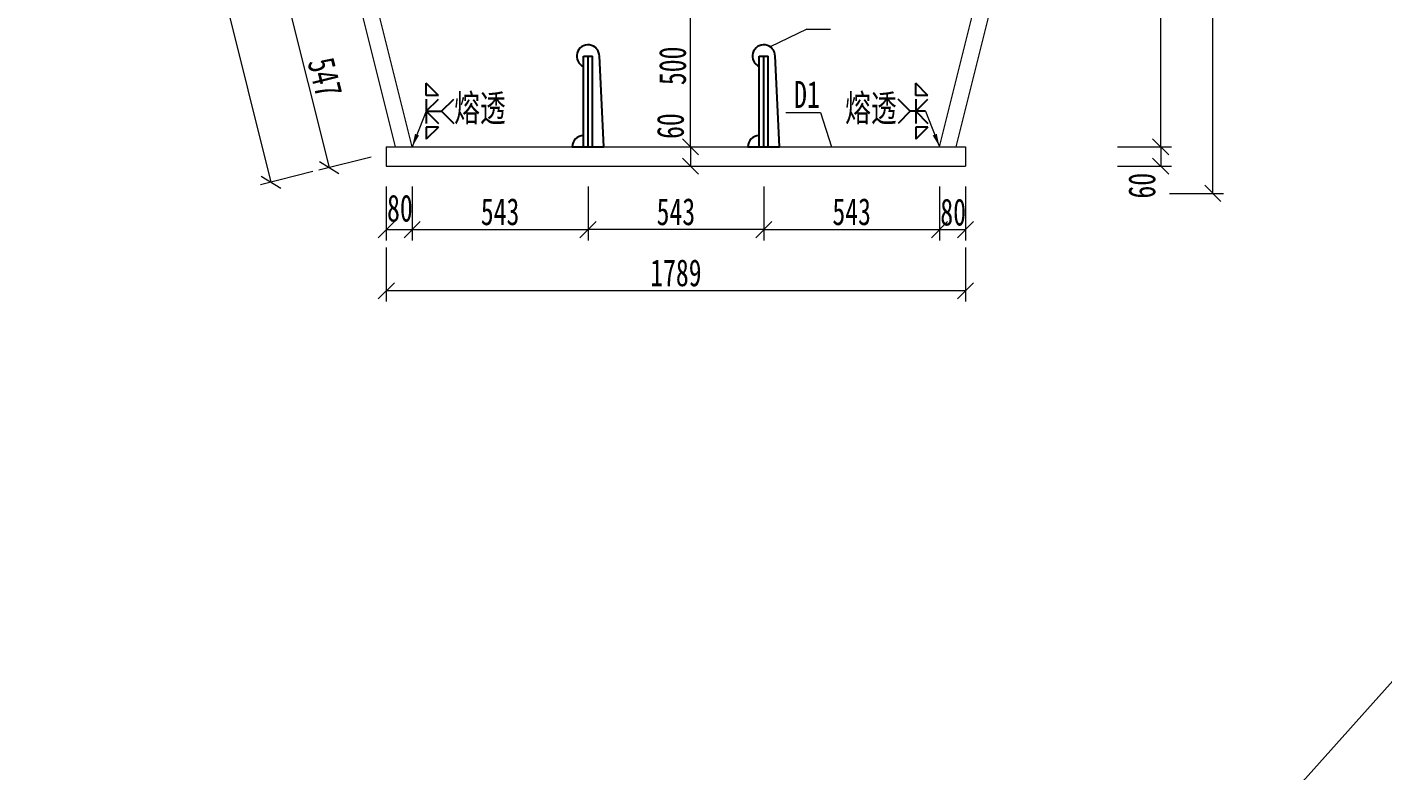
# Model space of a CAD drawing. Header units: millimetres. Extents: x -450182 to -147179, y 306993 to 695793.
# Drawn here: x -408746 to -404560, y 357812 to 360109 of the extents above; entities that cross this region are included whole.
import ezdxf

# ---------------------------------------------------------------- set-up
doc = ezdxf.new("R2010")
doc.units = ezdxf.units.MM
doc.header["$PDMODE"] = 34
doc.linetypes.add('CENTER2', pattern=[28.575, 19.05, -3.175, 3.175, -3.175])
doc.layers.get('Defpoints').update_dxf_attribs({"color": 8})
for name, color, linetype, lineweight in [('标注', 4, 'Continuous', 13), ('横隔板', 6, 'CENTER2', 18), ('细实线', 4, 'Continuous', 15), ('钢板粗线', 1, 'Continuous', 25)]:
    doc.layers.add(name, color=color, linetype=linetype, lineweight=lineweight)
doc.layers.add('焊缝', color=7, linetype='Continuous')
doc.styles.add('111', font='仿宋_GB2312.ttf', dxfattribs={"width": 0.7})
doc.styles.get("Standard").update_dxf_attribs({"font": '仿宋_GB2312.ttf'})
doc.dimstyles.new('200', dxfattribs={"dimscale": 0, "dimtxt": 2.5, "dimasz": 1.5, "dimexe": 1, "dimexo": 1, "dimgap": 0.4, "dimtad": 1, "dimdec": 0, "dimdsep": 46, "dimtxsty": '111', "dimblk": 'OBLIQUE', "dimcen": 0, "dimclrd": 256, "dimclre": 256, "dimclrt": 256, "dimadec": 1, "dimazin": 2, "dimtfac": 1, "dimtdec": 0, "dimtmove": 2, "dimatfit": 3, "dimfxl": 4, "dimfxlon": 1, "dimtolj": 1, "dimlwd": -1, "dimlwe": -1, "dimarcsym": 0})

# ---------------------------------------------------------------- blocks, each defined once
blk = doc.blocks.new('_Oblique')
at = {"color": 0, "linetype": 'ByBlock', "lineweight": -2}
blk.add_line((-0.5, -0.5), (0.5, 0.5), dxfattribs=at)
blk = doc.blocks.new('*D945')
at = {"layer": 'Defpoints', "color": 0, "transparency": 16777216}
for p in [(-407637.2, 359679.6), (-405848.7, 359679.6), (-407637.2, 359294.9)]:
    blk.add_point(p, dxfattribs=at)
at = {"layer": '细实线', "transparency": 16777216}
for p, q in [((-407637.2, 359428.3), (-407637.2, 359261.6)), ((-405848.7, 359428.3), (-405848.7, 359261.6)), ((-405848.7, 359294.9), (-407637.2, 359294.9))]:
    blk.add_line(p, q, dxfattribs=at)
at = {"layer": '细实线', "transparency": 16777216, "xscale": 49.99999999999995, "yscale": 49.99999999999995, "zscale": 49.99999999999995, "rotation": 180}
blk.add_blockref('_Oblique', (-407637.2, 359294.9), dxfattribs=at)
at = {"layer": '细实线', "transparency": 16777216, "xscale": 49.99999999999995, "yscale": 49.99999999999995, "zscale": 49.99999999999995}
blk.add_blockref('_Oblique', (-405848.7, 359294.9), dxfattribs=at)
at = {"layer": '细实线', "transparency": 16777216, "insert": (-406742.9, 359349.9), "char_height": 83.33, "attachment_point": 5, "style": '111'}
blk.add_mtext('\\A1;1789', dxfattribs=at)
blk = doc.blocks.new('*D695')
at = {"layer": 'Defpoints', "color": 0, "transparency": 16777216}
for p in [(-405492.9, 361482.6), (-405245.6, 361482.6), (-405928.7, 359739.6)]:
    blk.add_point(p, dxfattribs=at)
at = {"layer": '细实线', "transparency": 16777216}
for p, q in [((-405378.9, 361482.6), (-405212.3, 361482.6)), ((-405245.6, 359739.6), (-405245.6, 361482.6)), ((-405378.9, 359739.6), (-405212.3, 359739.6))]:
    blk.add_line(p, q, dxfattribs=at)
at = {"layer": '细实线', "transparency": 16777216, "xscale": 49.99999999999995, "yscale": 49.99999999999995, "zscale": 49.99999999999995}
for p, rotation in [((-405245.6, 361482.6), 90), ((-405245.6, 359739.6), 270)]:
    blk.add_blockref('_Oblique', p, dxfattribs=dict(at, rotation=rotation))
at = {"layer": '细实线', "transparency": 16777216, "insert": (-405300.6, 360611.1), "char_height": 83.33, "attachment_point": 5, "rotation": 90, "style": '111'}
blk.add_mtext('\\A1;1743', dxfattribs=at)
blk = doc.blocks.new('*D947')
at = {"layer": 'Defpoints', "color": 0, "transparency": 16777216}
for p in [(-406054.6, 359739.6), (-406054.6, 359679.6), (-405245.6, 359679.6)]:
    blk.add_point(p, dxfattribs=at)
at = {"layer": '细实线', "transparency": 16777216}
for p, q in [((-405378.9, 359739.6), (-405212.3, 359739.6)), ((-405245.6, 359739.6), (-405245.6, 359679.6)), ((-405378.9, 359679.6), (-405212.3, 359679.6))]:
    blk.add_line(p, q, dxfattribs=at)
at = {"layer": '细实线', "transparency": 16777216, "xscale": 49.99999999999995, "yscale": 49.99999999999995, "zscale": 49.99999999999995}
for p, rotation in [((-405245.6, 359739.6), 90), ((-405245.6, 359679.6), 270)]:
    blk.add_blockref('_Oblique', p, dxfattribs=dict(at, rotation=rotation))
at = {"layer": '细实线', "transparency": 16777216, "insert": (-405303.4, 359619.4), "char_height": 83.33, "attachment_point": 5, "rotation": 90, "style": '111'}
blk.add_mtext('\\A1;60', dxfattribs=at)
blk = doc.blocks.new('*D745')
at = {"layer": 'Defpoints', "color": 0, "transparency": 16777216}
for p in [(-406883.9, 359739.6), (-406883.9, 359679.6), (-406697.8, 359679.6)]:
    blk.add_point(p, dxfattribs=at)
at = {"layer": '细实线', "transparency": 16777216}
for p, q in [((-406747.8, 359739.6), (-406664.5, 359739.6)), ((-406697.8, 359739.6), (-406697.8, 359679.6)), ((-406747.8, 359679.6), (-406664.5, 359679.6))]:
    blk.add_line(p, q, dxfattribs=at)
at = {"layer": '细实线', "transparency": 16777216, "xscale": 50, "yscale": 50, "zscale": 50}
for p, rotation in [((-406697.8, 359739.6), 90), ((-406697.8, 359679.6), 270)]:
    blk.add_blockref('_Oblique', p, dxfattribs=dict(at, rotation=rotation))
at = {"layer": '细实线', "transparency": 16777216, "insert": (-406759.5, 359803.6), "char_height": 83.33, "attachment_point": 5, "rotation": 90, "style": '111'}
blk.add_mtext('\\A1;60', dxfattribs=at)
blk = doc.blocks.new('28-280加劲 有过焊孔')
at = {"layer": 'Defpoints'}
blk.add_line((0, 0), (0, -280), dxfattribs=at)
at = {"layer": '钢板粗线'}
for p, q in [((49, 0), (-49, 0)), ((-49, 0), (-35, -281.2)), ((-14, 0), (-14, -280)), ((14, 0), (14, -280)), ((14, -280), (-14, -280))]:
    blk.add_line(p, q, dxfattribs=at)
for centre, start, end in [((14, 0), 270, 0), ((0, -280), 180, 66.4218)]:
    blk.add_arc(centre, 35, start, end, dxfattribs=at)
blk = doc.blocks.new('*D746')
at = {"layer": 'Defpoints', "color": 0, "transparency": 16777216}
for p in [(-406883.9, 360239.6), (-406697.8, 360239.6), (-406883.9, 359739.6)]:
    blk.add_point(p, dxfattribs=at)
at = {"layer": '细实线', "transparency": 16777216}
for p, q in [((-406831.2, 360239.6), (-406664.5, 360239.6)), ((-406697.8, 359739.6), (-406697.8, 360239.6)), ((-406831.2, 359739.6), (-406664.5, 359739.6))]:
    blk.add_line(p, q, dxfattribs=at)
at = {"layer": '细实线', "transparency": 16777216, "xscale": 49.99999999999995, "yscale": 49.99999999999995, "zscale": 49.99999999999995}
for p, rotation in [((-406697.8, 360239.6), 90), ((-406697.8, 359739.6), 270)]:
    blk.add_blockref('_Oblique', p, dxfattribs=dict(at, rotation=rotation))
at = {"layer": '细实线', "transparency": 16777216, "insert": (-406752.8, 359989.6), "char_height": 83.33, "attachment_point": 5, "rotation": 90, "style": '111'}
blk.add_mtext('\\A1;500', dxfattribs=at)
blk = doc.blocks.new('*D809')
at = {"layer": 'Defpoints', "color": 0, "transparency": 16777216}
for p in [(-407637.2, 359739.6), (-407557.2, 359739.6), (-407557.2, 359483.7)]:
    blk.add_point(p, dxfattribs=at)
at = {"layer": '细实线', "transparency": 16777216}
for p, q in [((-407637.2, 359617), (-407637.2, 359450.3)), ((-407557.2, 359617), (-407557.2, 359450.3)), ((-407637.2, 359483.7), (-407557.2, 359483.7))]:
    blk.add_line(p, q, dxfattribs=at)
at = {"layer": '细实线', "transparency": 16777216, "xscale": 49.99999999999995, "yscale": 49.99999999999995, "zscale": 49.99999999999995, "rotation": 180}
blk.add_blockref('_Oblique', (-407637.2, 359483.7), dxfattribs=at)
at = {"layer": '细实线', "transparency": 16777216, "xscale": 49.99999999999995, "yscale": 49.99999999999995, "zscale": 49.99999999999995}
blk.add_blockref('_Oblique', (-407557.2, 359483.7), dxfattribs=at)
at = {"layer": '细实线', "transparency": 16777216, "insert": (-407595.2, 359549.5), "char_height": 83.33, "attachment_point": 5, "style": '111'}
blk.add_mtext('\\A1;80', dxfattribs=at)
blk = doc.blocks.new('*D810')
at = {"layer": 'Defpoints', "color": 0, "transparency": 16777216}
for p in [(-407557.2, 359739.6), (-407014.3, 359739.6), (-407014.3, 359483.7)]:
    blk.add_point(p, dxfattribs=at)
at = {"layer": '细实线', "transparency": 16777216}
for p, q in [((-407557.2, 359617), (-407557.2, 359450.3)), ((-407014.3, 359617), (-407014.3, 359450.3)), ((-407557.2, 359483.7), (-407014.3, 359483.7))]:
    blk.add_line(p, q, dxfattribs=at)
at = {"layer": '细实线', "transparency": 16777216, "xscale": 49.99999999999995, "yscale": 49.99999999999995, "zscale": 49.99999999999995, "rotation": 180}
blk.add_blockref('_Oblique', (-407557.2, 359483.7), dxfattribs=at)
at = {"layer": '细实线', "transparency": 16777216, "xscale": 49.99999999999995, "yscale": 49.99999999999995, "zscale": 49.99999999999995}
blk.add_blockref('_Oblique', (-407014.3, 359483.7), dxfattribs=at)
at = {"layer": '细实线', "transparency": 16777216, "insert": (-407285.8, 359538.7), "char_height": 83.33, "attachment_point": 5, "style": '111'}
blk.add_mtext('\\A1;543', dxfattribs=at)
blk = doc.blocks.new('*D819')
at = {"layer": 'Defpoints', "color": 0, "transparency": 16777216}
for p in [(-406471.5, 359756.4), (-405928.7, 359756.4), (-405928.7, 359483.7)]:
    blk.add_point(p, dxfattribs=at)
at = {"layer": '细实线', "transparency": 16777216}
for p, q in [((-406471.5, 359617), (-406471.5, 359450.3)), ((-405928.7, 359617), (-405928.7, 359450.3)), ((-406471.5, 359483.7), (-405928.7, 359483.7))]:
    blk.add_line(p, q, dxfattribs=at)
at = {"layer": '细实线', "transparency": 16777216, "xscale": 50.00000000000004, "yscale": 50.00000000000004, "zscale": 50.00000000000004, "rotation": 180}
blk.add_blockref('_Oblique', (-406471.5, 359483.7), dxfattribs=at)
at = {"layer": '细实线', "transparency": 16777216, "xscale": 50.00000000000004, "yscale": 50.00000000000004, "zscale": 50.00000000000004}
blk.add_blockref('_Oblique', (-405928.7, 359483.7), dxfattribs=at)
at = {"layer": '细实线', "transparency": 16777216, "insert": (-406200.1, 359538.7), "char_height": 83.33, "attachment_point": 5, "style": '111'}
blk.add_mtext('\\A1;543', dxfattribs=at)
blk = doc.blocks.new('*D820')
at = {"layer": 'Defpoints', "color": 0, "transparency": 16777216}
for p in [(-405928.7, 359756.4), (-405848.7, 359756.4), (-405848.7, 359483.7)]:
    blk.add_point(p, dxfattribs=at)
at = {"layer": '细实线', "transparency": 16777216}
for p, q in [((-405928.7, 359617), (-405928.7, 359450.3)), ((-405848.7, 359617), (-405848.7, 359450.3)), ((-405928.7, 359483.7), (-405848.7, 359483.7))]:
    blk.add_line(p, q, dxfattribs=at)
at = {"layer": '细实线', "transparency": 16777216, "xscale": 50.00000000000004, "yscale": 50.00000000000004, "zscale": 50.00000000000004, "rotation": 180}
blk.add_blockref('_Oblique', (-405928.7, 359483.7), dxfattribs=at)
at = {"layer": '细实线', "transparency": 16777216, "xscale": 50.00000000000004, "yscale": 50.00000000000004, "zscale": 50.00000000000004}
blk.add_blockref('_Oblique', (-405848.7, 359483.7), dxfattribs=at)
at = {"layer": '细实线', "transparency": 16777216, "insert": (-405886.7, 359537.4), "char_height": 83.33, "attachment_point": 5, "style": '111'}
blk.add_mtext('\\A1;80', dxfattribs=at)
blk = doc.blocks.new('*D1043')
at = {"layer": 'Defpoints', "color": 0, "transparency": 16777216}
for p in [(-407014.3, 359739.6), (-406471.5, 359739.6), (-407014.3, 359483.7)]:
    blk.add_point(p, dxfattribs=at)
at = {"layer": '标注', "transparency": 16777216}
for p, q in [((-407014.3, 359617), (-407014.3, 359450.3)), ((-406471.5, 359617), (-406471.5, 359450.3)), ((-406471.5, 359483.7), (-407014.3, 359483.7))]:
    blk.add_line(p, q, dxfattribs=at)
at = {"layer": '标注', "transparency": 16777216, "xscale": 50, "yscale": 50, "zscale": 50, "rotation": 180}
blk.add_blockref('_Oblique', (-407014.3, 359483.7), dxfattribs=at)
at = {"layer": '标注', "transparency": 16777216, "xscale": 50, "yscale": 50, "zscale": 50}
blk.add_blockref('_Oblique', (-406471.5, 359483.7), dxfattribs=at)
at = {"layer": '标注', "transparency": 16777216, "insert": (-406742.9, 359538.7), "char_height": 83.33, "attachment_point": 5, "style": '111'}
blk.add_mtext('\\A1;543', dxfattribs=at)
blk = doc.blocks.new('*D1047')
at = {"layer": 'Defpoints', "color": 0, "transparency": 16777216}
for p in [(-407992.9, 361482.6), (-407557.2, 359739.6), (-407993.6, 359630.5)]:
    blk.add_point(p, dxfattribs=at)
at = {"layer": '标注', "transparency": 16777216}
for p, q in [((-408300, 361405.8), (-408461.7, 361365.4)), ((-408429.4, 361373.5), (-407993.6, 359630.5)), ((-407864.3, 359662.8), (-408026, 359622.4))]:
    blk.add_line(p, q, dxfattribs=at)
at = {"layer": '标注', "transparency": 16777216, "xscale": 50, "yscale": 50, "zscale": 50}
for p, rotation in [((-408429.4, 361373.5), 104.0362434679265), ((-407993.6, 359630.5), 284.0362434679265)]:
    blk.add_blockref('_Oblique', p, dxfattribs=dict(at, rotation=rotation))
at = {"layer": '标注', "transparency": 16777216, "insert": (-408158.2, 360515.3), "char_height": 83.33, "attachment_point": 5, "rotation": 284.0362, "style": '111'}
blk.add_mtext('\\A1;1797', dxfattribs=at)
blk = doc.blocks.new('*D828')
at = {"layer": 'Defpoints', "color": 0, "transparency": 16777216}
for p in [(-407689.8, 360269.9), (-407557.2, 359739.6), (-407813.6, 359675.5)]:
    blk.add_point(p, dxfattribs=at)
at = {"layer": '标注', "transparency": 16777216}
for p, q in [((-407816.8, 360238.1), (-407978.5, 360197.7)), ((-407946.2, 360205.8), (-407813.6, 359675.5)), ((-407684.3, 359707.8), (-407846, 359667.4))]:
    blk.add_line(p, q, dxfattribs=at)
at = {"layer": '标注', "transparency": 16777216, "xscale": 50, "yscale": 50, "zscale": 50}
for p, rotation in [((-407946.2, 360205.8), 104.0362434649478), ((-407813.6, 359675.5), 284.0362434649478)]:
    blk.add_blockref('_Oblique', p, dxfattribs=dict(at, rotation=rotation))
at = {"layer": '标注', "transparency": 16777216, "insert": (-407826.5, 359954), "char_height": 83.33, "attachment_point": 5, "rotation": 284.0362, "style": '111'}
blk.add_mtext('\\A1;547', dxfattribs=at)
blk = doc.blocks.new('*D888')
at = {"layer": 'Defpoints', "color": 0, "transparency": 16777216}
for p in [(-405852.9, 363265.6), (-405084.8, 363265.6), (-405852.9, 359595.6)]:
    blk.add_point(p, dxfattribs=at)
at = {"layer": '细实线', "transparency": 16777216}
for p, q in [((-405218.1, 363265.6), (-405051.5, 363265.6)), ((-405084.8, 359595.6), (-405084.8, 363265.6)), ((-405218.1, 359595.6), (-405051.5, 359595.6))]:
    blk.add_line(p, q, dxfattribs=at)
at = {"layer": '细实线', "transparency": 16777216, "xscale": 49.99999999999995, "yscale": 49.99999999999995, "zscale": 49.99999999999995}
for p, rotation in [((-405084.8, 363265.6), 90), ((-405084.8, 359595.6), 270)]:
    blk.add_blockref('_Oblique', p, dxfattribs=dict(at, rotation=rotation))
at = {"layer": '细实线', "transparency": 16777216, "insert": (-405139.8, 361430.6), "char_height": 83.33, "attachment_point": 5, "rotation": 90, "style": '111'}
blk.add_mtext('\\A1;3670', dxfattribs=at)

msp = doc.modelspace()

# ---------------------------------------------------------------- linework, layer by layer
at = {"layer": '标注'}
for p, q in [((-364584.3, 402798.7), (-450181.9, 306993.3)), ((-406338.4, 360102.5), (-406451.3, 360048.1))]:
    msp.add_line(p, q, dxfattribs=at)
at = {"layer": '横隔板', "color": 2, "ltscale": 550}
for p, q in [((-407608.7, 359739.6), (-408044.5, 361482.6)), ((-407557.2, 359739.6), (-407992.9, 361482.6)), ((-405928.7, 359739.6), (-405492.9, 361482.6)), ((-405877.1, 359739.6), (-405441.4, 361482.6)), ((-407637.2, 359739.6), (-405848.7, 359739.6)), ((-407637.2, 359739.6), (-407637.2, 359679.6)), ((-405848.7, 359739.6), (-405848.7, 359679.6)), ((-407637.2, 359679.6), (-405848.7, 359679.6))]:
    msp.add_line(p, q, dxfattribs=at)
at = {"layer": '焊缝', "color": 4}
for p, q in [((-407476, 359897.8), (-407513.8, 359935.6)), ((-407513.8, 359897.8), (-407513.8, 359935.6)), ((-405964.5, 359897.8), (-406002.3, 359935.6)), ((-406002.3, 359897.8), (-406002.3, 359935.6)), ((-407476, 359897.8), (-407513.8, 359897.8)), ((-407513.8, 359849.2), (-407476, 359887)), ((-407513.8, 359887), (-407513.8, 359811.4)), ((-407466.9, 359849.2), (-407429.1, 359887)), ((-406018.9, 359849.2), (-406056.7, 359887)), ((-405964.5, 359897.8), (-406002.3, 359897.8)), ((-406002.3, 359849.2), (-405964.5, 359887)), ((-406002.3, 359887), (-406002.3, 359811.4)), ((-407513.8, 359849.2), (-407466.9, 359849.2)), ((-407513.8, 359849.2), (-407476, 359811.4)), ((-407466.9, 359849.2), (-407429.1, 359811.4)), ((-406018.9, 359849.2), (-406056.7, 359811.4)), ((-405972, 359849.2), (-406018.9, 359849.2)), ((-406002.3, 359849.2), (-405964.5, 359811.4)), ((-407476, 359800.6), (-407513.8, 359800.6)), ((-407513.8, 359800.6), (-407513.8, 359762.8)), ((-407476, 359800.6), (-407513.8, 359762.8)), ((-405964.5, 359800.6), (-406002.3, 359800.6)), ((-406002.3, 359800.6), (-406002.3, 359762.8)), ((-405964.5, 359800.6), (-406002.3, 359762.8))]:
    msp.add_line(p, q, dxfattribs=at)
for points in [[(-407536, 359774.7), (-407548.5, 359779.7), (-407557.2, 359739.6)], [(-405949.8, 359774.7), (-405937.3, 359779.7), (-405928.7, 359739.6)]]:
    msp.add_solid(points, dxfattribs=at)
at = {"layer": '细实线'}
for p, q in [((-406338.4, 360102.5), (-406265.6, 360102.5)), ((-407513.8, 359849.2), (-407557.2, 359739.6)), ((-406403.5, 359845.4), (-406296.2, 359845.4)), ((-406296.2, 359845.4), (-406262.6, 359739.6)), ((-405972, 359849.2), (-405928.7, 359739.6))]:
    msp.add_line(p, q, dxfattribs=at)

# ---------------------------------------------------------------- block references
at = {"layer": '细实线', "rotation": 180.0000000000342}
for p in [(-407014.3, 359739.6), (-406471.5, 359739.6)]:
    msp.add_blockref('28-280加劲 有过焊孔', p, dxfattribs=at)

# ---------------------------------------------------------------- texts
at = {"layer": '细实线', "width": 0.7}
for s, p in [('D1', (-406377.9, 359859.6)), ('熔透', (-407427.7, 359817.6)), ('熔透', (-406220.2, 359817.6))]:
    msp.add_text(s, height=83.33, dxfattribs=at).set_placement(p)

# ---------------------------------------------------------------- dimensions: what is measured, and where the dimension line sits
at = {"layer": '标注'}
for p1, distance, picture, middle in [((-407992.9, 361482.6), -449.9, '*D1047', (-408158.2, 360515.3)), ((-407689.8, 360269.9), -264.3, '*D828', (-407826.5, 359954))]:
    dim = msp.add_aligned_dim(p1=p1, p2=(-407557.2, 359739.6), distance=distance, dimstyle='200', override={"dimscale": 33.333333, "dimarcsym": 1}, dxfattribs=at)
    dim.commit()
    dim.dimension.update_dxf_attribs({"geometry": picture, "text_midpoint": middle})
dim = msp.add_linear_dim(base=(-407014.3, 359483.7), p1=(-406471.5, 359739.6), p2=(-407014.3, 359739.6), dimstyle='200', override={"dimscale": 33.333333, "dimarcsym": 1}, dxfattribs=at)
dim.commit()
dim.dimension.update_dxf_attribs({"geometry": '*D1043', "text_midpoint": (-406742.9, 359538.7)})
at = {"layer": '细实线'}
for base, p1, p2, picture, middle in [((-405084.8, 363265.6), (-405852.9, 359595.6), (-405852.9, 363265.6), '*D888', (-405139.8, 361430.6)), ((-405245.6, 361482.6), (-405928.7, 359739.6), (-405492.9, 361482.6), '*D695', (-405300.6, 360611.1)), ((-406697.8, 360239.6), (-406883.9, 359739.6), (-406883.9, 360239.6), '*D746', (-406752.8, 359989.6))]:
    dim = msp.add_linear_dim(base=base, p1=p1, p2=p2, angle=90, dimstyle='200', override={"dimscale": 33.333333, "dimarcsym": 1}, dxfattribs=at)
    dim.commit()
    dim.dimension.update_dxf_attribs({"geometry": picture, "text_midpoint": middle})
for base, p1, p2, angle, override, picture, middle, dimtype in [((-406697.8, 359679.6), (-406883.9, 359739.6), (-406883.9, 359679.6), 270, {"dimscale": 33.333333, "dimfxl": 1.5, "dimarcsym": 1}, '*D745', (-406759.5, 359803.6), 161), ((-407557.2, 359483.7), (-407637.2, 359739.6), (-407557.2, 359739.6), 360, {"dimscale": 33.333333, "dimarcsym": 1}, '*D809', (-407595.2, 359549.5), 161), ((-405245.6, 359679.6), (-406054.6, 359739.6), (-406054.6, 359679.6), 90, {"dimscale": 33.333333, "dimarcsym": 1}, '*D947', (-405303.4, 359619.4), 160), ((-405848.7, 359483.7), (-405928.7, 359756.4), (-405848.7, 359756.4), 0, {"dimscale": 33.333333, "dimarcsym": 1}, '*D820', (-405886.7, 359537.4), 161)]:
    dim = msp.add_linear_dim(base=base, p1=p1, p2=p2, angle=angle, dimstyle='200', override=override, dxfattribs=at)
    dim.commit()
    dim.dimension.update_dxf_attribs({"geometry": picture, "text_midpoint": middle, "dimtype": dimtype})
for p1, p2, distance, picture, middle in [((-407557.2, 359739.6), (-407014.3, 359739.6), -255.9, '*D810', (-407285.8, 359538.7)), ((-406471.5, 359756.4), (-405928.7, 359756.4), -272.7, '*D819', (-406200.1, 359538.7)), ((-405848.6714066, 359679.5686059), (-407637.1714066, 359679.5686059), 384.6405414, '*D945', (-406742.9214066, 359349.9280645))]:
    dim = msp.add_aligned_dim(p1=p1, p2=p2, distance=distance, dimstyle='200', override={"dimscale": 33.333333, "dimarcsym": 1}, dxfattribs=at)
    dim.commit()
    dim.dimension.update_dxf_attribs({"geometry": picture, "text_midpoint": middle})

doc.saveas('drawing.dxf')
